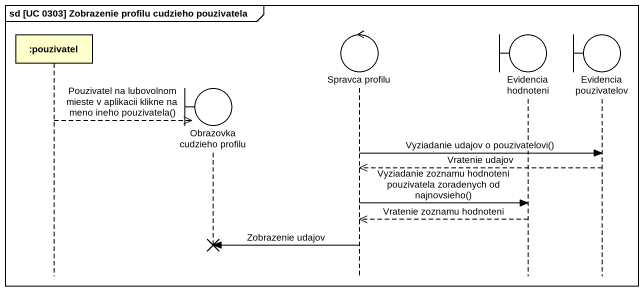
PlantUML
@startuml
mainframe sd [UC 0303] Zobrazenie profilu cudzieho pouzivatela
hide footbox
participant ":pouzivatel" as pouzivatel
boundary "Obrazovka cudzieho profilu" as Obrazovka_cudzieho_profilu
control "Spravca profilu" as Spravca_profilu
boundary "Evidencia hodnoteni" as Evidencia_hodnoteni
boundary "Evidencia pouzivatelov" as Evidencia_pouzivatelov

pouzivatel -->> Obrazovka_cudzieho_profilu ** : Pouzivatel na lubovolnom mieste v aplikacii klikne na meno ineho pouzivatela()
Spravca_profilu -> Evidencia_pouzivatelov : Vyziadanie udajov o pouzivatelovi()
Evidencia_pouzivatelov -->> Spravca_profilu : Vratenie udajov
Spravca_profilu -> Evidencia_hodnoteni : Vyziadanie zoznamu hodnoteni pouzivatela zoradenych od najnovsieho()
Evidencia_hodnoteni -->> Spravca_profilu : Vratenie zoznamu hodnoteni
Spravca_profilu -> Obrazovka_cudzieho_profilu !! : Zobrazenie udajov
@enduml
